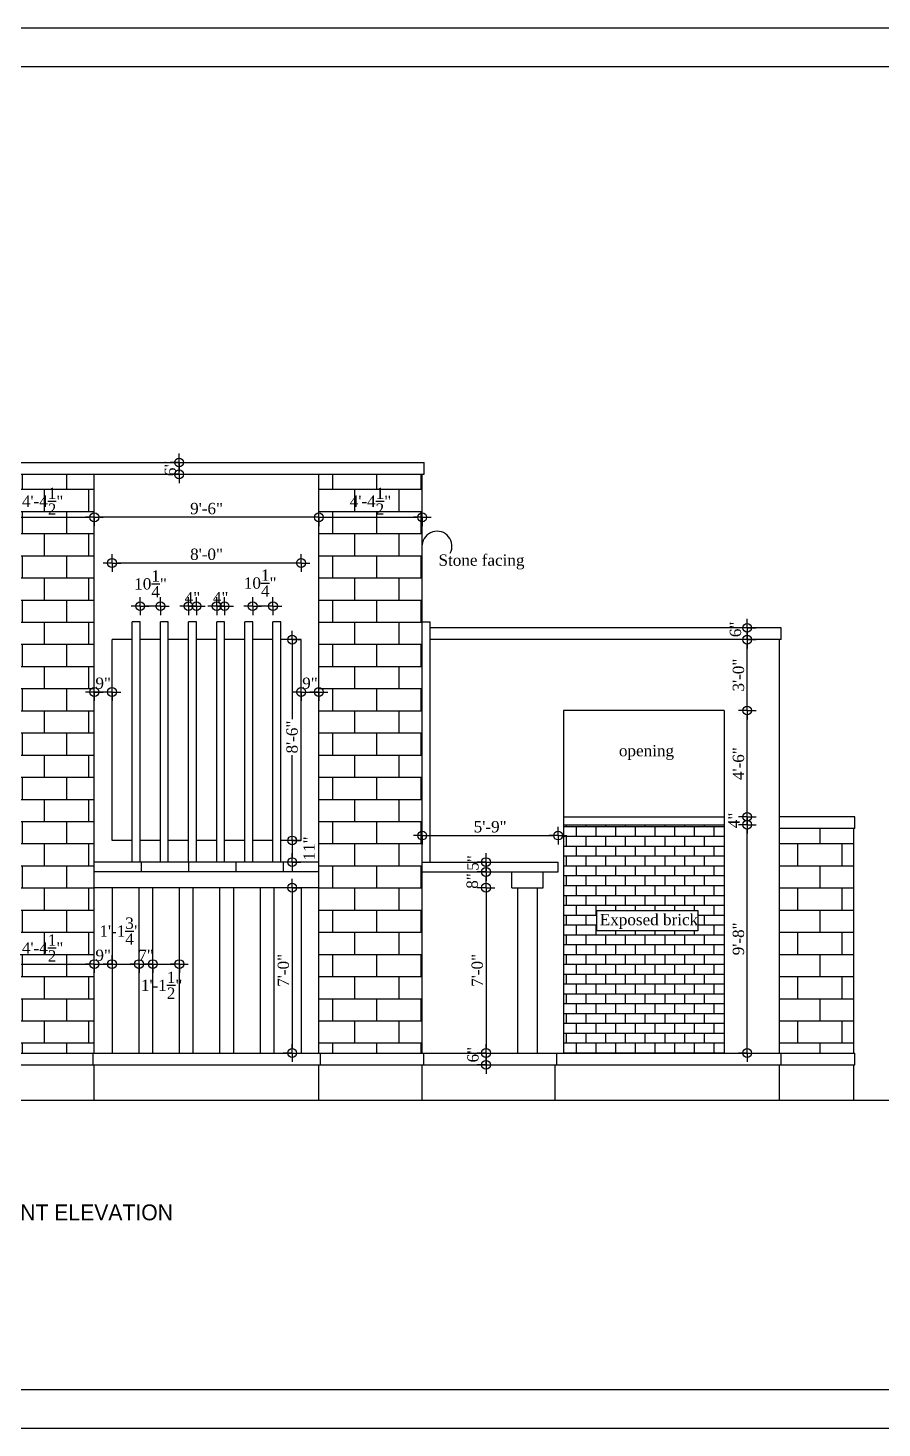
# Model space of a CAD drawing. Extents: x 13301 to 18078, y -1439 to 1911.
# Drawn here: x 13852 to 14285, y 1199 to 1911 of the extents above; entities that cross this region are included whole.
import ezdxf
from ezdxf.enums import TextEntityAlignment as Align

# ---------------------------------------------------------------- set-up
doc = ezdxf.new("R2010")
doc.units = 0
doc.header["$LTSCALE"] = 20
doc.header["$MEASUREMENT"] = 0
doc.header["$PDMODE"] = 34
doc.header["$PDSIZE"] = 5
doc.layers.get('0').update_dxf_attribs({"linetype": 'CONTINUOUS'})
doc.layers.get('Defpoints').update_dxf_attribs({"linetype": 'CONTINUOUS'})
for name, color, linetype in [('border', 230, 'CONTINUOUS'), ('BORTEXT', 2, 'CONTINUOUS'), ('DETTEXT', 7, 'CONTINUOUS'), ('DIMLINE', 254, 'CONTINUOUS'), ('kalkaal', 7, 'CONTINUOUS'), ('Stone', 8, 'CONTINUOUS'), ('TILE', 22, 'CONTINUOUS'), ('wall', 13, 'CONTINUOUS'), ('WOOD', 7, 'CONTINUOUS')]:
    doc.layers.add(name, color=color, linetype=linetype)
doc.layers.add('correct', color=230, linetype='CONTINUOUS', plot=False)
doc.styles.add('style3', font='TIMES.TTF')
doc.styles.add('style4', font='boos1.ttf')
doc.styles.add('style5', font='TIMES.TTF')
doc.dimstyles.new('arch61', dxfattribs={"dimscale": 0, "dimtxt": 5.75, "dimasz": 2.25, "dimexe": 0.18, "dimexo": 0.0625, "dimgap": 1.5, "dimtad": 1, "dimzin": 3, "dimdsep": 46, "dimlunit": 4, "dimtxsty": 'style3', "dimblk": 'BLK', "dimcen": 0, "dimse1": 1, "dimse2": 1, "dimclrd": 256, "dimclrt": 3, "dimazin": 0, "dimtfac": 1, "dimtix": 1, "dimtmove": 2, "dimatfit": 3, "dimldrblk": 'NONE', "dimfxl": 0, "dimtolj": 1, "dimtzin": 0, "dimlwd": -1, "dimarcsym": 0})

# ---------------------------------------------------------------- blocks, each defined once
blk = doc.blocks.new('BLK')
for q in [(-2, 0), (0, 2), (0, -2), (2, 0)]:
    blk.add_line((0, 0), q)
blk.add_circle((0, 0), 1)
blk = doc.blocks.new('*D350')
at = {"layer": 'Defpoints', "color": 0}
for p in [(13917.63, 1689.89), (13928.28, 1689.89), (13917.63, 1683.89)]:
    blk.add_point(p, dxfattribs=at)
at = {"layer": 'DIMLINE'}
for p, q in [((13928.28, 1692.14), (13928.28, 1694.39)), ((13928.28, 1683.89), (13928.28, 1689.89)), ((13928.28, 1681.64), (13928.28, 1679.39))]:
    blk.add_line(p, q, dxfattribs=at)
at = {"layer": 'DIMLINE', "xscale": 2.25, "yscale": 2.25, "zscale": 2.25}
for p, rotation in [((13928.28, 1689.89), 270), ((13928.28, 1683.89), 90)]:
    blk.add_blockref('BLK', p, dxfattribs=dict(at, rotation=rotation))
at = {"layer": 'DIMLINE', "color": 3, "insert": (13923.86, 1686.89), "char_height": 5.75, "attachment_point": 5, "rotation": 90, "style": 'style3'}
blk.add_mtext('\\A1;6"', dxfattribs=at)
blk = doc.blocks.new('_None')
blk = doc.blocks.new('*D351')
at = {"layer": 'Defpoints', "color": 0}
for p in [(13999.23, 1664.87), (14051.73, 1664.87), (14051.73, 1662.03)]:
    blk.add_point(p, dxfattribs=at)
at = {"layer": 'DIMLINE'}
blk.add_line((14001.48, 1662.03), (14049.48, 1662.03), dxfattribs=at)
at = {"layer": 'DIMLINE', "xscale": 2.25, "yscale": 2.25, "zscale": 2.25, "rotation": 180}
blk.add_blockref('BLK', (13999.23, 1662.03), dxfattribs=at)
at = {"layer": 'DIMLINE', "xscale": 2.25, "yscale": 2.25, "zscale": 2.25}
blk.add_blockref('BLK', (14051.73, 1662.03), dxfattribs=at)
at = {"layer": 'DIMLINE', "color": 3, "insert": (14025.48, 1670.22), "char_height": 5.75, "attachment_point": 5, "style": 'style3'}
blk.add_mtext('\\A1;4\'-4{\\H1.000000x;\\S1/2;}"', dxfattribs=at)
blk = doc.blocks.new('*D352')
at = {"layer": 'Defpoints', "color": 0}
for p in [(13885.23, 1674.82), (13999.23, 1674.82), (13885.23, 1662.03)]:
    blk.add_point(p, dxfattribs=at)
at = {"layer": 'DIMLINE'}
blk.add_line((13996.98, 1662.03), (13887.48, 1662.03), dxfattribs=at)
at = {"layer": 'DIMLINE', "xscale": 2.25, "yscale": 2.25, "zscale": 2.25, "rotation": 180}
blk.add_blockref('BLK', (13885.23, 1662.03), dxfattribs=at)
at = {"layer": 'DIMLINE', "xscale": 2.25, "yscale": 2.25, "zscale": 2.25}
blk.add_blockref('BLK', (13999.23, 1662.03), dxfattribs=at)
at = {"layer": 'DIMLINE', "color": 3, "insert": (13942.23, 1666.46), "char_height": 5.75, "attachment_point": 5, "style": 'style3'}
blk.add_mtext('\\A1;9\'-6"', dxfattribs=at)
blk = doc.blocks.new('*D353')
at = {"layer": 'Defpoints', "color": 0}
for p in [(13832.73, 1673.38), (13885.23, 1673.38), (13885.23, 1662.03)]:
    blk.add_point(p, dxfattribs=at)
at = {"layer": 'DIMLINE'}
blk.add_line((13834.98, 1662.03), (13882.98, 1662.03), dxfattribs=at)
at = {"layer": 'DIMLINE', "xscale": 2.25, "yscale": 2.25, "zscale": 2.25, "rotation": 180}
blk.add_blockref('BLK', (13832.73, 1662.03), dxfattribs=at)
at = {"layer": 'DIMLINE', "xscale": 2.25, "yscale": 2.25, "zscale": 2.25}
blk.add_blockref('BLK', (13885.23, 1662.03), dxfattribs=at)
at = {"layer": 'DIMLINE', "color": 3, "insert": (13858.98, 1670.22), "char_height": 5.75, "attachment_point": 5, "style": 'style3'}
blk.add_mtext('\\A1;4\'-4{\\H1.000000x;\\S1/2;}"', dxfattribs=at)
blk = doc.blocks.new('*D354')
at = {"layer": 'Defpoints', "color": 0}
for p in [(13894.23, 1638.81), (13894.23, 1599.89), (13990.23, 1599.89)]:
    blk.add_point(p, dxfattribs=at)
at = {"layer": 'DIMLINE'}
blk.add_line((13987.98, 1638.81), (13896.48, 1638.81), dxfattribs=at)
at = {"layer": 'DIMLINE', "xscale": 2.25, "yscale": 2.25, "zscale": 2.25, "rotation": 180}
blk.add_blockref('BLK', (13894.23, 1638.81), dxfattribs=at)
at = {"layer": 'DIMLINE', "xscale": 2.25, "yscale": 2.25, "zscale": 2.25}
blk.add_blockref('BLK', (13990.23, 1638.81), dxfattribs=at)
at = {"layer": 'DIMLINE', "color": 3, "insert": (13942.23, 1643.23), "char_height": 5.75, "attachment_point": 5, "style": 'style3'}
blk.add_mtext('\\A1;8\'-0"', dxfattribs=at)
blk = doc.blocks.new('*D355')
at = {"layer": 'Defpoints', "color": 0}
for p in [(13965.66, 1616.89), (13965.66, 1599.89), (13975.94, 1599.89)]:
    blk.add_point(p, dxfattribs=at)
at = {"layer": 'DIMLINE'}
blk.add_line((13973.69, 1616.89), (13967.91, 1616.89), dxfattribs=at)
at = {"layer": 'DIMLINE', "xscale": 2.25, "yscale": 2.25, "zscale": 2.25, "rotation": 180}
blk.add_blockref('BLK', (13965.66, 1616.89), dxfattribs=at)
at = {"layer": 'DIMLINE', "xscale": 2.25, "yscale": 2.25, "zscale": 2.25}
blk.add_blockref('BLK', (13975.94, 1616.89), dxfattribs=at)
at = {"layer": 'DIMLINE', "color": 3, "insert": (13969.46, 1628.65), "char_height": 5.75, "attachment_point": 5, "style": 'style3'}
blk.add_mtext('\\A1;10{\\H1.000000x;\\S1/4;}"', dxfattribs=at)
blk = doc.blocks.new('*D356')
at = {"layer": 'Defpoints', "color": 0}
for p in [(13947.37, 1616.89), (13947.37, 1608.89), (13951.37, 1608.89)]:
    blk.add_point(p, dxfattribs=at)
at = {"layer": 'DIMLINE'}
for p, q in [((13945.12, 1616.89), (13942.87, 1616.89)), ((13951.37, 1616.89), (13947.37, 1616.89)), ((13953.62, 1616.89), (13955.87, 1616.89))]:
    blk.add_line(p, q, dxfattribs=at)
at = {"layer": 'DIMLINE', "xscale": 2.25, "yscale": 2.25, "zscale": 2.25}
blk.add_blockref('BLK', (13947.37, 1616.89), dxfattribs=at)
at = {"layer": 'DIMLINE', "xscale": 2.25, "yscale": 2.25, "zscale": 2.25, "rotation": 180}
blk.add_blockref('BLK', (13951.37, 1616.89), dxfattribs=at)
at = {"layer": 'DIMLINE', "color": 3, "insert": (13949.37, 1621.27), "char_height": 5.75, "attachment_point": 5, "style": 'style3'}
blk.add_mtext('\\A1;4"', dxfattribs=at)
blk = doc.blocks.new('*D357')
at = {"layer": 'Defpoints', "color": 0}
for p in [(13937.08, 1616.89), (13933.08, 1608.89), (13937.08, 1608.89)]:
    blk.add_point(p, dxfattribs=at)
at = {"layer": 'DIMLINE'}
for p, q in [((13930.83, 1616.89), (13928.58, 1616.89)), ((13933.08, 1616.89), (13937.08, 1616.89)), ((13939.33, 1616.89), (13941.58, 1616.89))]:
    blk.add_line(p, q, dxfattribs=at)
at = {"layer": 'DIMLINE', "xscale": 2.25, "yscale": 2.25, "zscale": 2.25}
blk.add_blockref('BLK', (13933.08, 1616.89), dxfattribs=at)
at = {"layer": 'DIMLINE', "xscale": 2.25, "yscale": 2.25, "zscale": 2.25, "rotation": 180}
blk.add_blockref('BLK', (13937.08, 1616.89), dxfattribs=at)
at = {"layer": 'DIMLINE', "color": 3, "insert": (13935.08, 1621.27), "char_height": 5.75, "attachment_point": 5, "style": 'style3'}
blk.add_mtext('\\A1;4"', dxfattribs=at)
blk = doc.blocks.new('*D358')
at = {"layer": 'Defpoints', "color": 0}
for p in [(13908.51, 1616.89), (13908.51, 1599.89), (13918.8, 1599.89)]:
    blk.add_point(p, dxfattribs=at)
at = {"layer": 'DIMLINE'}
blk.add_line((13916.55, 1616.89), (13910.76, 1616.89), dxfattribs=at)
at = {"layer": 'DIMLINE', "xscale": 2.25, "yscale": 2.25, "zscale": 2.25, "rotation": 180}
blk.add_blockref('BLK', (13908.51, 1616.89), dxfattribs=at)
at = {"layer": 'DIMLINE', "xscale": 2.25, "yscale": 2.25, "zscale": 2.25}
blk.add_blockref('BLK', (13918.8, 1616.89), dxfattribs=at)
at = {"layer": 'DIMLINE', "color": 3, "insert": (13913.79, 1628.24), "char_height": 5.75, "attachment_point": 5, "style": 'style3'}
blk.add_mtext('\\A1;10{\\H1.000000x;\\S1/4;}"', dxfattribs=at)
blk = doc.blocks.new('*D359')
at = {"layer": 'Defpoints', "color": 0}
for p in [(13990.23, 1575.11), (13999.23, 1575.11), (13999.23, 1573.27)]:
    blk.add_point(p, dxfattribs=at)
at = {"layer": 'DIMLINE'}
for p, q in [((13987.98, 1573.27), (13985.73, 1573.27)), ((13990.23, 1573.27), (13999.23, 1573.27)), ((14001.48, 1573.27), (14003.73, 1573.27))]:
    blk.add_line(p, q, dxfattribs=at)
at = {"layer": 'DIMLINE', "xscale": 2.25, "yscale": 2.25, "zscale": 2.25}
blk.add_blockref('BLK', (13990.23, 1573.27), dxfattribs=at)
at = {"layer": 'DIMLINE', "xscale": 2.25, "yscale": 2.25, "zscale": 2.25, "rotation": 180}
blk.add_blockref('BLK', (13999.23, 1573.27), dxfattribs=at)
at = {"layer": 'DIMLINE', "color": 3, "insert": (13994.73, 1577.71), "char_height": 5.75, "attachment_point": 5, "style": 'style3'}
blk.add_mtext('\\A1;9"', dxfattribs=at)
blk = doc.blocks.new('*D360')
at = {"layer": 'Defpoints', "color": 0}
for p in [(13885.23, 1581.7), (13894.23, 1581.7), (13885.23, 1573.27)]:
    blk.add_point(p, dxfattribs=at)
at = {"layer": 'DIMLINE'}
for p, q in [((13882.98, 1573.27), (13880.73, 1573.27)), ((13894.23, 1573.27), (13885.23, 1573.27)), ((13896.48, 1573.27), (13898.73, 1573.27))]:
    blk.add_line(p, q, dxfattribs=at)
at = {"layer": 'DIMLINE', "xscale": 2.25, "yscale": 2.25, "zscale": 2.25}
blk.add_blockref('BLK', (13885.23, 1573.27), dxfattribs=at)
at = {"layer": 'DIMLINE', "xscale": 2.25, "yscale": 2.25, "zscale": 2.25, "rotation": 180}
blk.add_blockref('BLK', (13894.23, 1573.27), dxfattribs=at)
at = {"layer": 'DIMLINE', "color": 3, "insert": (13889.73, 1577.71), "char_height": 5.75, "attachment_point": 5, "style": 'style3'}
blk.add_mtext('\\A1;9"', dxfattribs=at)
blk = doc.blocks.new('*D361')
at = {"layer": 'Defpoints', "color": 0}
for p in [(13985.68, 1599.89), (13990.23, 1599.89), (13990.23, 1497.89)]:
    blk.add_point(p, dxfattribs=at)
at = {"layer": 'DIMLINE'}
for p, q in [((13985.68, 1597.64), (13985.68, 1559.53)), ((13985.68, 1500.14), (13985.68, 1541.29))]:
    blk.add_line(p, q, dxfattribs=at)
at = {"layer": 'DIMLINE', "xscale": 2.25, "yscale": 2.25, "zscale": 2.25}
for p, rotation in [((13985.68, 1599.89), 90), ((13985.68, 1497.89), 270)]:
    blk.add_blockref('BLK', p, dxfattribs=dict(at, rotation=rotation))
at = {"layer": 'DIMLINE', "color": 3, "insert": (13985.68, 1550.41), "char_height": 5.75, "attachment_point": 5, "rotation": 90, "style": 'style3'}
blk.add_mtext('\\A1;8\'-6"', dxfattribs=at)
blk = doc.blocks.new('*D362')
at = {"layer": 'Defpoints', "color": 0}
for p in [(13990.23, 1497.89), (13985.68, 1486.89), (13990.23, 1486.89)]:
    blk.add_point(p, dxfattribs=at)
at = {"layer": 'DIMLINE'}
blk.add_line((13985.68, 1495.64), (13985.68, 1489.14), dxfattribs=at)
at = {"layer": 'DIMLINE', "xscale": 2.25, "yscale": 2.25, "zscale": 2.25}
for p, rotation in [((13985.68, 1497.89), 90), ((13985.68, 1486.89), 270)]:
    blk.add_blockref('BLK', p, dxfattribs=dict(at, rotation=rotation))
at = {"layer": 'DIMLINE', "color": 3, "insert": (13994.31, 1493.81), "char_height": 5.75, "attachment_point": 5, "rotation": 90, "style": 'style3'}
blk.add_mtext('\\A1;11"', dxfattribs=at)
blk = doc.blocks.new('*D363')
at = {"layer": 'Defpoints', "color": 0}
for p in [(13976.63, 1473.89), (13976.63, 1389.89), (13985.68, 1389.89)]:
    blk.add_point(p, dxfattribs=at)
at = {"layer": 'DIMLINE'}
blk.add_line((13985.68, 1471.64), (13985.68, 1392.14), dxfattribs=at)
at = {"layer": 'DIMLINE', "xscale": 2.25, "yscale": 2.25, "zscale": 2.25}
for p, rotation in [((13985.68, 1473.89), 90), ((13985.68, 1389.89), 270)]:
    blk.add_blockref('BLK', p, dxfattribs=dict(at, rotation=rotation))
at = {"layer": 'DIMLINE', "color": 3, "insert": (13981.25, 1431.89), "char_height": 5.75, "attachment_point": 5, "rotation": 90, "style": 'style3'}
blk.add_mtext('\\A1;7\'-0"', dxfattribs=at)
blk = doc.blocks.new('*D364')
at = {"layer": 'Defpoints', "color": 0}
for p in [(14120.73, 1500.38), (14051.73, 1486.89), (14120.73, 1486.89)]:
    blk.add_point(p, dxfattribs=at)
at = {"layer": 'DIMLINE'}
blk.add_line((14053.98, 1500.38), (14118.48, 1500.38), dxfattribs=at)
at = {"layer": 'DIMLINE', "xscale": 2.25, "yscale": 2.25, "zscale": 2.25, "rotation": 180}
blk.add_blockref('BLK', (14051.73, 1500.38), dxfattribs=at)
at = {"layer": 'DIMLINE', "xscale": 2.25, "yscale": 2.25, "zscale": 2.25}
blk.add_blockref('BLK', (14120.73, 1500.38), dxfattribs=at)
at = {"layer": 'DIMLINE', "color": 3, "insert": (14086.23, 1504.81), "char_height": 5.75, "attachment_point": 5, "style": 'style3'}
blk.add_mtext('\\A1;5\'-9"', dxfattribs=at)
blk = doc.blocks.new('*D365')
at = {"layer": 'Defpoints', "color": 0}
for p in [(14097.23, 1473.89), (14084.13, 1389.89), (14097.23, 1389.89)]:
    blk.add_point(p, dxfattribs=at)
at = {"layer": 'DIMLINE'}
blk.add_line((14084.13, 1471.64), (14084.13, 1392.14), dxfattribs=at)
at = {"layer": 'DIMLINE', "xscale": 2.25, "yscale": 2.25, "zscale": 2.25}
for p, rotation in [((14084.13, 1473.89), 90), ((14084.13, 1389.89), 270)]:
    blk.add_blockref('BLK', p, dxfattribs=dict(at, rotation=rotation))
at = {"layer": 'DIMLINE', "color": 3, "insert": (14079.7, 1431.89), "char_height": 5.75, "attachment_point": 5, "rotation": 90, "style": 'style3'}
blk.add_mtext('\\A1;7\'-0"', dxfattribs=at)
blk = doc.blocks.new('*D366')
at = {"layer": 'Defpoints', "color": 0}
for p in [(14084.13, 1481.89), (14097.23, 1481.89), (14097.23, 1473.89)]:
    blk.add_point(p, dxfattribs=at)
at = {"layer": 'DIMLINE'}
blk.add_line((14084.13, 1476.14), (14084.13, 1479.64), dxfattribs=at)
at = {"layer": 'DIMLINE', "xscale": 2.25, "yscale": 2.25, "zscale": 2.25}
for p, rotation in [((14084.13, 1481.89), 90), ((14084.13, 1473.89), 270)]:
    blk.add_blockref('BLK', p, dxfattribs=dict(at, rotation=rotation))
at = {"layer": 'DIMLINE', "color": 3, "insert": (14077.14, 1477.27), "char_height": 5.75, "attachment_point": 5, "rotation": 90, "style": 'style3'}
blk.add_mtext('\\A1;8"', dxfattribs=at)
blk = doc.blocks.new('*D367')
at = {"layer": 'Defpoints', "color": 0}
for p in [(14084.13, 1486.89), (14093.64, 1486.89), (14093.64, 1481.89)]:
    blk.add_point(p, dxfattribs=at)
at = {"layer": 'DIMLINE'}
for p, q in [((14084.13, 1489.14), (14084.13, 1491.39)), ((14084.13, 1481.89), (14084.13, 1486.89)), ((14084.13, 1479.64), (14084.13, 1477.39))]:
    blk.add_line(p, q, dxfattribs=at)
at = {"layer": 'DIMLINE', "xscale": 2.25, "yscale": 2.25, "zscale": 2.25}
for p, rotation in [((14084.13, 1486.89), 270), ((14084.13, 1481.89), 90)]:
    blk.add_blockref('BLK', p, dxfattribs=dict(at, rotation=rotation))
at = {"layer": 'DIMLINE', "color": 3, "insert": (14077.48, 1486.45), "char_height": 5.75, "attachment_point": 5, "rotation": 90, "style": 'style3'}
blk.add_mtext('\\A1;5"', dxfattribs=at)
blk = doc.blocks.new('*D368')
at = {"layer": 'Defpoints', "color": 0}
for p in [(14102.7, 1389.89), (14084.13, 1383.89), (14102.7, 1383.89)]:
    blk.add_point(p, dxfattribs=at)
at = {"layer": 'DIMLINE'}
for p, q in [((14084.13, 1392.14), (14084.13, 1394.39)), ((14084.13, 1389.89), (14084.13, 1383.89)), ((14084.13, 1381.64), (14084.13, 1379.39))]:
    blk.add_line(p, q, dxfattribs=at)
at = {"layer": 'DIMLINE', "xscale": 2.25, "yscale": 2.25, "zscale": 2.25}
for p, rotation in [((14084.13, 1389.89), 270), ((14084.13, 1383.89), 90)]:
    blk.add_blockref('BLK', p, dxfattribs=dict(at, rotation=rotation))
at = {"layer": 'DIMLINE', "color": 3, "insert": (14077.52, 1389.07), "char_height": 5.75, "attachment_point": 5, "rotation": 90, "style": 'style3'}
blk.add_mtext('\\A1;6"', dxfattribs=at)
blk = doc.blocks.new('*D369')
at = {"layer": 'Defpoints', "color": 0}
for p in [(14204.98, 1505.89), (14216.74, 1505.89), (14204.98, 1389.89)]:
    blk.add_point(p, dxfattribs=at)
at = {"layer": 'DIMLINE'}
blk.add_line((14216.74, 1392.14), (14216.74, 1503.64), dxfattribs=at)
at = {"layer": 'DIMLINE', "xscale": 2.25, "yscale": 2.25, "zscale": 2.25}
for p, rotation in [((14216.74, 1505.89), 90), ((14216.74, 1389.89), 270)]:
    blk.add_blockref('BLK', p, dxfattribs=dict(at, rotation=rotation))
at = {"layer": 'DIMLINE', "color": 3, "insert": (14212.31, 1447.89), "char_height": 5.75, "attachment_point": 5, "rotation": 90, "style": 'style3'}
blk.add_mtext('\\A1;9\'-8"', dxfattribs=at)
blk = doc.blocks.new('*D370')
at = {"layer": 'Defpoints', "color": 0}
for p in [(14204.43, 1509.89), (14216.74, 1509.89), (14204.43, 1505.89)]:
    blk.add_point(p, dxfattribs=at)
at = {"layer": 'DIMLINE'}
for p, q in [((14216.74, 1512.14), (14216.74, 1514.39)), ((14216.74, 1505.89), (14216.74, 1509.89)), ((14216.74, 1503.64), (14216.74, 1501.39))]:
    blk.add_line(p, q, dxfattribs=at)
at = {"layer": 'DIMLINE', "xscale": 2.25, "yscale": 2.25, "zscale": 2.25}
for p, rotation in [((14216.74, 1509.89), 270), ((14216.74, 1505.89), 90)]:
    blk.add_blockref('BLK', p, dxfattribs=dict(at, rotation=rotation))
at = {"layer": 'DIMLINE', "color": 3, "insert": (14209.96, 1508.05), "char_height": 5.75, "attachment_point": 5, "rotation": 90, "style": 'style3'}
blk.add_mtext('\\A1;4"', dxfattribs=at)
blk = doc.blocks.new('*D371')
at = {"layer": 'Defpoints', "color": 0}
for p in [(14202.17, 1563.89), (14216.74, 1563.89), (14204.43, 1509.89)]:
    blk.add_point(p, dxfattribs=at)
at = {"layer": 'DIMLINE'}
blk.add_line((14216.74, 1512.14), (14216.74, 1561.64), dxfattribs=at)
at = {"layer": 'DIMLINE', "xscale": 2.25, "yscale": 2.25, "zscale": 2.25}
for p, rotation in [((14216.74, 1563.89), 90), ((14216.74, 1509.89), 270)]:
    blk.add_blockref('BLK', p, dxfattribs=dict(at, rotation=rotation))
at = {"layer": 'DIMLINE', "color": 3, "insert": (14212.32, 1536.89), "char_height": 5.75, "attachment_point": 5, "rotation": 90, "style": 'style3'}
blk.add_mtext('\\A1;4\'-6"', dxfattribs=at)
blk = doc.blocks.new('*D372')
at = {"layer": 'Defpoints', "color": 0}
for p in [(14201.32, 1599.89), (14216.74, 1599.89), (14201.32, 1563.89)]:
    blk.add_point(p, dxfattribs=at)
at = {"layer": 'DIMLINE'}
blk.add_line((14216.74, 1566.14), (14216.74, 1597.64), dxfattribs=at)
at = {"layer": 'DIMLINE', "xscale": 2.25, "yscale": 2.25, "zscale": 2.25}
for p, rotation in [((14216.74, 1599.89), 90), ((14216.74, 1563.89), 270)]:
    blk.add_blockref('BLK', p, dxfattribs=dict(at, rotation=rotation))
at = {"layer": 'DIMLINE', "color": 3, "insert": (14212.32, 1581.89), "char_height": 5.75, "attachment_point": 5, "rotation": 90, "style": 'style3'}
blk.add_mtext('\\A1;3\'-0"', dxfattribs=at)
blk = doc.blocks.new('*D373')
at = {"layer": 'Defpoints', "color": 0}
for p in [(14233.98, 1605.89), (14216.74, 1599.89), (14233.98, 1599.89)]:
    blk.add_point(p, dxfattribs=at)
at = {"layer": 'DIMLINE'}
for p, q in [((14216.74, 1608.14), (14216.74, 1610.39)), ((14216.74, 1605.89), (14216.74, 1599.89)), ((14216.74, 1597.64), (14216.74, 1595.39))]:
    blk.add_line(p, q, dxfattribs=at)
at = {"layer": 'DIMLINE', "xscale": 2.25, "yscale": 2.25, "zscale": 2.25}
for p, rotation in [((14216.74, 1605.89), 270), ((14216.74, 1599.89), 90)]:
    blk.add_blockref('BLK', p, dxfattribs=dict(at, rotation=rotation))
at = {"layer": 'DIMLINE', "color": 3, "insert": (14210.79, 1605.11), "char_height": 5.75, "attachment_point": 5, "rotation": 90, "style": 'style3'}
blk.add_mtext('\\A1;6"', dxfattribs=at)
blk = doc.blocks.new('*D381')
at = {"layer": 'Defpoints', "color": 0}
for p in [(13832.73, 1432.82), (13885.23, 1435.07), (13885.23, 1432.82)]:
    blk.add_point(p, dxfattribs=at)
at = {"layer": 'DIMLINE'}
blk.add_line((13834.98, 1435.07), (13882.98, 1435.07), dxfattribs=at)
at = {"layer": 'DIMLINE', "xscale": 2.25, "yscale": 2.25, "zscale": 2.25, "rotation": 180}
blk.add_blockref('BLK', (13832.73, 1435.07), dxfattribs=at)
at = {"layer": 'DIMLINE', "xscale": 2.25, "yscale": 2.25, "zscale": 2.25}
blk.add_blockref('BLK', (13885.23, 1435.07), dxfattribs=at)
at = {"layer": 'DIMLINE', "color": 3, "insert": (13858.98, 1443.27), "char_height": 5.75, "attachment_point": 5, "style": 'style3'}
blk.add_mtext('\\A1;4\'-4{\\H1.000000x;\\S1/2;}"', dxfattribs=at)
blk = doc.blocks.new('*D382')
at = {"layer": 'Defpoints', "color": 0}
for p in [(13885.23, 1447.58), (13894.23, 1447.58), (13894.23, 1435.07)]:
    blk.add_point(p, dxfattribs=at)
at = {"layer": 'DIMLINE'}
for p, q in [((13882.98, 1435.07), (13880.73, 1435.07)), ((13885.23, 1435.07), (13894.23, 1435.07)), ((13896.48, 1435.07), (13898.73, 1435.07))]:
    blk.add_line(p, q, dxfattribs=at)
at = {"layer": 'DIMLINE', "xscale": 2.25, "yscale": 2.25, "zscale": 2.25}
blk.add_blockref('BLK', (13885.23, 1435.07), dxfattribs=at)
at = {"layer": 'DIMLINE', "xscale": 2.25, "yscale": 2.25, "zscale": 2.25, "rotation": 180}
blk.add_blockref('BLK', (13894.23, 1435.07), dxfattribs=at)
at = {"layer": 'DIMLINE', "color": 3, "insert": (13889.73, 1439.51), "char_height": 5.75, "attachment_point": 5, "style": 'style3'}
blk.add_mtext('\\A1;9"', dxfattribs=at)
blk = doc.blocks.new('*D383')
at = {"layer": 'Defpoints', "color": 0}
for p in [(13894.23, 1449.34), (13907.96, 1450.7), (13907.96, 1435.07)]:
    blk.add_point(p, dxfattribs=at)
at = {"layer": 'DIMLINE'}
blk.add_line((13896.48, 1435.07), (13905.71, 1435.07), dxfattribs=at)
at = {"layer": 'DIMLINE', "xscale": 2.25, "yscale": 2.25, "zscale": 2.25, "rotation": 180}
blk.add_blockref('BLK', (13894.23, 1435.07), dxfattribs=at)
at = {"layer": 'DIMLINE', "xscale": 2.25, "yscale": 2.25, "zscale": 2.25}
blk.add_blockref('BLK', (13907.96, 1435.07), dxfattribs=at)
at = {"layer": 'DIMLINE', "color": 3, "insert": (13898.34, 1451.86), "char_height": 5.75, "attachment_point": 5, "style": 'style3'}
blk.add_mtext('\\A1;1\'-1{\\H1.000000x;\\S3/4;}"', dxfattribs=at)
blk = doc.blocks.new('*D384')
at = {"layer": 'Defpoints', "color": 0}
for p in [(13914.96, 1435.07), (13907.96, 1426.73), (13914.96, 1426.73)]:
    blk.add_point(p, dxfattribs=at)
at = {"layer": 'DIMLINE'}
for p, q in [((13905.71, 1435.07), (13903.46, 1435.07)), ((13907.96, 1435.07), (13914.96, 1435.07)), ((13917.21, 1435.07), (13919.46, 1435.07))]:
    blk.add_line(p, q, dxfattribs=at)
at = {"layer": 'DIMLINE', "xscale": 2.25, "yscale": 2.25, "zscale": 2.25}
blk.add_blockref('BLK', (13907.96, 1435.07), dxfattribs=at)
at = {"layer": 'DIMLINE', "xscale": 2.25, "yscale": 2.25, "zscale": 2.25, "rotation": 180}
blk.add_blockref('BLK', (13914.96, 1435.07), dxfattribs=at)
at = {"layer": 'DIMLINE', "color": 3, "insert": (13911.46, 1439.51), "char_height": 5.75, "attachment_point": 5, "style": 'style3'}
blk.add_mtext('\\A1;7"', dxfattribs=at)
blk = doc.blocks.new('*D385')
at = {"layer": 'Defpoints', "color": 0}
for p in [(13914.96, 1445.04), (13928.43, 1446.04), (13928.43, 1435.07)]:
    blk.add_point(p, dxfattribs=at)
at = {"layer": 'DIMLINE'}
blk.add_line((13917.21, 1435.07), (13926.18, 1435.07), dxfattribs=at)
at = {"layer": 'DIMLINE', "xscale": 2.25, "yscale": 2.25, "zscale": 2.25, "rotation": 180}
blk.add_blockref('BLK', (13914.96, 1435.07), dxfattribs=at)
at = {"layer": 'DIMLINE', "xscale": 2.25, "yscale": 2.25, "zscale": 2.25}
blk.add_blockref('BLK', (13928.43, 1435.07), dxfattribs=at)
at = {"layer": 'DIMLINE', "color": 3, "insert": (13919.42, 1424.32), "char_height": 5.75, "attachment_point": 5, "style": 'style3'}
blk.add_mtext('\\A1;1\'-1{\\H1.000000x;\\S1/2;}"', dxfattribs=at)

msp = doc.modelspace()

# ---------------------------------------------------------------- hatches: boundary and pattern name
at = {"layer": 'Stone', "lineweight": -2}
h = msp.add_hatch(dxfattribs=at)
h.set_pattern_fill('BRICK', color=8, scale=45, style=0)
h.paths.add_polyline_path([(13885.226, 1683.891), (13832.726, 1683.891), (13832.726, 1629.457), (13841.726, 1629.457), (13841.726, 1599.891), (13832.726, 1599.891), (13832.726, 1389.891), (13885.226, 1389.891)])
h = msp.add_hatch(dxfattribs=at)
h.set_pattern_fill('BRICK', color=8, scale=45, style=0)
h.paths.add_polyline_path([(13999.226, 1389.891), (14051.726, 1389.891), (14051.726, 1683.891), (13999.226, 1683.891)])
h = msp.add_hatch(dxfattribs=at)
h.set_pattern_fill('BRICK', color=8, scale=45, style=0)
h.paths.add_polyline_path([(14233.226, 1389.891), (14270.726, 1389.891), (14270.726, 1503.891), (14233.226, 1503.891)])
at = {"layer": 'TILE'}
h = msp.add_hatch(dxfattribs=at)
h.set_pattern_fill('BRICK', color=256, scale=20, style=0)
h.paths.add_polyline_path([(14204.976, 1505.891), (14123.476, 1505.891), (14123.476, 1389.891), (14204.976, 1389.891)])
h.paths.add_polyline_path([(14191.634, 1462.315), (14191.634, 1452.037), (14140.374, 1452.037), (14140.374, 1462.315)])

# ---------------------------------------------------------------- linework, layer by layer
at = {"layer": 'border'}
for p, q in [((13300.762, 1891.002), (14381.165, 1891.002)), ((13300.762, 1219.018), (14381.165, 1219.018))]:
    msp.add_line(p, q, dxfattribs=at)
at = {"layer": 'correct', "color": 3}
msp.add_lwpolyline([(14381.165, 1199.415), (14381.165, 1910.605), (13300.762, 1910.605), (13300.762, 1199.415)], close=True, dxfattribs=at)
at = {"layer": 'DIMLINE'}
msp.add_lwpolyline([(14140.374, 1462.315), (14191.634, 1462.315), (14191.634, 1452.037), (14140.374, 1452.037)], close=True, dxfattribs=at)
msp.add_arc((14059.272, 1647.403), 7.575, 331.247285, 174.931372, dxfattribs=at)
at = {"layer": 'kalkaal'}
for p, q in [((14097.226, 1473.891), (14097.226, 1481.891)), ((14113.226, 1473.891), (14113.226, 1481.891)), ((13999.226, 1473.891), (13885.226, 1473.891)), ((13907.96, 1389.891), (13907.96, 1473.891)), ((13914.96, 1389.891), (13914.96, 1473.891)), ((13928.426, 1389.891), (13928.426, 1473.891)), ((13935.426, 1389.891), (13935.426, 1473.891)), ((13949.026, 1389.891), (13949.026, 1473.891)), ((13956.026, 1389.891), (13956.026, 1473.891)), ((13969.626, 1389.891), (13969.626, 1473.891)), ((13976.626, 1389.891), (13976.626, 1473.891)), ((14097.226, 1473.891), (14113.226, 1473.891)), ((14100.226, 1389.891), (14100.226, 1473.891)), ((14110.226, 1389.891), (14110.226, 1473.891))]:
    msp.add_line(p, q, dxfattribs=at)
at = {"layer": 'wall'}
for p, q in [((13831.726, 1689.891), (14052.726, 1689.891)), ((14052.726, 1683.891), (14052.726, 1689.891)), ((13831.726, 1683.891), (14052.726, 1683.891)), ((13885.226, 1389.891), (13885.226, 1683.891)), ((13999.226, 1389.891), (13999.226, 1683.891)), ((14051.726, 1389.891), (14051.726, 1683.891)), ((14233.976, 1605.891), (14055.726, 1605.891)), ((14233.976, 1599.891), (14233.976, 1605.891)), ((13894.226, 1497.891), (13894.226, 1599.891)), ((13904.512, 1599.891), (13894.226, 1599.891)), ((13918.798, 1599.891), (13908.512, 1599.891)), ((13933.084, 1599.891), (13922.798, 1599.891)), ((13947.369, 1599.891), (13937.084, 1599.891)), ((13961.655, 1599.891), (13951.369, 1599.891)), ((13975.941, 1599.891), (13965.655, 1599.891)), ((13990.226, 1599.891), (13979.941, 1599.891)), ((13990.226, 1497.891), (13990.226, 1599.891)), ((14233.976, 1599.891), (14055.726, 1599.891)), ((14233.226, 1389.891), (14233.226, 1599.891)), ((14204.976, 1563.891), (14123.476, 1563.891)), ((14123.476, 1563.891), (14123.476, 1389.891)), ((14204.976, 1563.891), (14204.976, 1389.891)), ((14123.476, 1509.891), (14204.976, 1509.891)), ((14271.476, 1509.891), (14233.226, 1509.891)), ((14271.476, 1503.891), (14271.476, 1509.891)), ((14123.476, 1505.891), (14204.976, 1505.891)), ((14271.476, 1503.891), (14233.226, 1503.891)), ((14270.726, 1503.891), (14270.726, 1389.891)), ((13904.512, 1497.891), (13894.226, 1497.891)), ((13918.798, 1497.891), (13908.512, 1497.891)), ((13933.084, 1497.891), (13922.798, 1497.891)), ((13947.369, 1497.891), (13937.084, 1497.891)), ((13961.655, 1497.891), (13951.369, 1497.891)), ((13975.941, 1497.891), (13965.655, 1497.891)), ((13990.226, 1497.891), (13979.941, 1497.891)), ((13999.226, 1486.891), (13885.226, 1486.891)), ((13909.226, 1481.891), (13909.226, 1486.891)), ((13933.226, 1481.891), (13933.226, 1486.891)), ((13957.226, 1481.891), (13957.226, 1486.891)), ((13981.226, 1481.891), (13981.226, 1486.891)), ((14051.726, 1486.891), (14120.726, 1486.891)), ((14120.726, 1481.891), (14120.726, 1486.891)), ((13999.226, 1481.891), (13885.226, 1481.891)), ((14051.726, 1481.891), (14120.726, 1481.891)), ((14097.226, 1481.891), (14113.226, 1481.891)), ((13894.226, 1473.891), (13894.226, 1389.891)), ((13990.226, 1473.891), (13990.226, 1389.891)), ((13442.726, 1389.891), (14271.476, 1389.891)), ((13884.526, 1389.891), (13884.526, 1383.891)), ((13884.526, 1389.891), (13884.526, 1383.891)), ((13999.926, 1389.891), (13999.926, 1383.891)), ((13999.926, 1389.891), (13999.926, 1383.891)), ((14052.426, 1389.891), (14052.426, 1383.891)), ((14052.426, 1389.891), (14052.426, 1383.891)), ((14119.976, 1389.891), (14119.976, 1383.891)), ((14233.976, 1383.891), (14233.976, 1389.891)), ((14271.476, 1383.891), (14271.476, 1389.891)), ((13442.726, 1383.891), (14271.476, 1383.891)), ((13885.226, 1365.891), (13885.226, 1383.891)), ((13999.226, 1365.891), (13999.226, 1383.891)), ((14051.726, 1365.891), (14051.726, 1383.891)), ((14119.226, 1365.891), (14119.226, 1383.891)), ((14233.226, 1365.891), (14233.226, 1383.891)), ((14270.726, 1383.891), (14270.726, 1365.891)), ((13300.762, 1365.891), (14381.165, 1365.891))]:
    msp.add_line(p, q, dxfattribs=at)
at = {"layer": 'WOOD'}
for p, q in [((13904.512, 1486.891), (13904.512, 1608.891)), ((13908.512, 1608.891), (13904.512, 1608.891)), ((13908.512, 1486.891), (13908.512, 1608.891)), ((13918.798, 1486.891), (13918.798, 1608.891)), ((13922.798, 1608.891), (13918.798, 1608.891)), ((13922.798, 1486.891), (13922.798, 1608.891)), ((13933.084, 1486.891), (13933.084, 1608.891)), ((13937.084, 1608.891), (13933.084, 1608.891)), ((13937.084, 1486.891), (13937.084, 1608.891)), ((13947.369, 1486.891), (13947.369, 1608.891)), ((13951.369, 1608.891), (13947.369, 1608.891)), ((13951.369, 1486.891), (13951.369, 1608.891)), ((13961.655, 1486.891), (13961.655, 1608.891)), ((13965.655, 1608.891), (13961.655, 1608.891)), ((13965.655, 1486.891), (13965.655, 1608.891)), ((13975.941, 1486.891), (13975.941, 1608.891)), ((13979.941, 1608.891), (13975.941, 1608.891)), ((13979.941, 1486.891), (13979.941, 1608.891)), ((14051.726, 1608.891), (14055.726, 1608.891)), ((14055.726, 1486.891), (14055.726, 1608.891))]:
    msp.add_line(p, q, dxfattribs=at)

# ---------------------------------------------------------------- texts
at = {"layer": 'BORTEXT', "color": 2, "style": 'style4'}
msp.add_text('FRONT ELEVATION', height=8.02775, dxfattribs=at).set_placement((13824.962, 1304.927))
at = {"layer": 'DETTEXT', "style": 'style5'}
for s, p in [('Stone facing', (14060.016, 1637.426)), ('Exposed brick', (14141.902, 1454.799))]:
    msp.add_text(s, height=5.75, dxfattribs=at).set_placement(p)
msp.add_text('opening', height=5.75, dxfattribs=at).set_placement((14165.599, 1540.636), align=Align.CENTER)

# ---------------------------------------------------------------- dimensions: what is measured, and where the dimension line sits
at = {"layer": 'DIMLINE'}
for base, p1, p2, picture, middle in [((13928.28, 1689.891), (13917.63, 1683.891), (13917.63, 1689.891), '*D350', (13923.856, 1686.891)), ((14216.741, 1599.891), (14201.323, 1563.891), (14201.323, 1599.891), '*D372', (14212.316, 1581.891)), ((14216.741, 1563.891), (14204.433, 1509.891), (14202.168, 1563.891), '*D371', (14212.316, 1536.891)), ((14216.741, 1505.891), (14204.976, 1389.891), (14204.976, 1505.891), '*D369', (14212.308, 1447.891)), ((13985.682, 1389.891), (13976.626, 1473.891), (13976.626, 1389.891), '*D363', (13981.249, 1431.891)), ((14084.128, 1389.891), (14097.226, 1473.891), (14097.226, 1389.891), '*D365', (14079.695, 1431.891))]:
    dim = msp.add_linear_dim(base=base, p1=p1, p2=p2, angle=90, dimstyle='arch61', override={"dimscale": 1}, dxfattribs=at)
    dim.commit()
    dim.dimension.update_dxf_attribs({"geometry": picture, "text_midpoint": middle})
for base, p1, p2, picture, middle in [((13885.226, 1662.027), (13832.726, 1673.382), (13885.226, 1673.382), '*D353', (13858.976, 1670.222)), ((13885.226, 1662.027), (13999.226, 1674.825), (13885.226, 1674.825), '*D352', (13942.226, 1666.46)), ((14051.726, 1662.027), (13999.226, 1664.868), (14051.726, 1664.868), '*D351', (14025.476, 1670.222)), ((13894.226, 1638.807), (13990.226, 1599.891), (13894.226, 1599.891), '*D354', (13942.226, 1643.232)), ((13937.084, 1616.895), (13933.084, 1608.891), (13937.084, 1608.891), '*D357', (13935.084, 1621.27)), ((13947.369, 1616.895), (13951.369, 1608.891), (13947.369, 1608.891), '*D356', (13949.369, 1621.27)), ((13885.226, 1573.275), (13894.226, 1581.702), (13885.226, 1581.702), '*D360', (13889.726, 1577.708)), ((13999.226, 1573.275), (13990.226, 1575.115), (13999.226, 1575.115), '*D359', (13994.726, 1577.708)), ((14120.726, 1500.376), (14051.726, 1486.891), (14120.726, 1486.891), '*D364', (14086.226, 1504.809)), ((13885.226, 1435.073), (13832.726, 1432.823), (13885.226, 1432.823), '*D381', (13858.976, 1443.268)), ((13894.226, 1435.073), (13885.226, 1447.576), (13894.226, 1447.576), '*D382', (13889.726, 1439.506)), ((13914.96, 1435.073), (13907.96, 1426.725), (13914.96, 1426.725), '*D384', (13911.46, 1439.506))]:
    dim = msp.add_linear_dim(base=base, p1=p1, p2=p2, dimstyle='arch61', override={"dimscale": 1}, dxfattribs=at)
    dim.commit()
    dim.dimension.update_dxf_attribs({"geometry": picture, "text_midpoint": middle})
for base, p1, p2, picture, middle in [((13908.512, 1616.895), (13918.798, 1599.891), (13908.512, 1599.891), '*D358', (13913.788, 1628.237)), ((13965.655, 1616.895), (13975.941, 1599.891), (13965.655, 1599.891), '*D355', (13969.463, 1628.648)), ((13907.96, 1435.073), (13894.226, 1449.338), (13907.96, 1450.702), '*D383', (13898.341, 1451.864)), ((13928.426, 1435.073), (13914.96, 1445.043), (13928.426, 1446.041), '*D385', (13919.419, 1424.318))]:
    dim = msp.add_linear_dim(base=base, p1=p1, p2=p2, dimstyle='arch61', override={"dimscale": 1}, dxfattribs=at)
    dim.commit()
    dim.dimension.update_dxf_attribs({"geometry": picture, "text_midpoint": middle, "dimtype": 160})
for base, p1, p2, picture, middle in [((14216.741, 1599.891), (14233.976, 1605.891), (14233.976, 1599.891), '*D373', (14210.788, 1605.115)), ((13985.682, 1599.891), (13990.226, 1497.891), (13990.226, 1599.891), '*D361', (13985.682, 1550.411)), ((14216.741, 1509.891), (14204.433, 1505.891), (14204.433, 1509.891), '*D370', (14209.961, 1508.051)), ((13985.682, 1486.891), (13990.226, 1497.891), (13990.226, 1486.891), '*D362', (13994.307, 1493.81)), ((14084.128, 1481.891), (14097.226, 1473.891), (14097.226, 1481.891), '*D366', (14077.139, 1477.267)), ((14084.128, 1486.891), (14093.636, 1481.891), (14093.636, 1486.891), '*D367', (14077.477, 1486.451)), ((14084.128, 1383.891), (14102.7, 1389.891), (14102.7, 1383.891), '*D368', (14077.524, 1389.073))]:
    dim = msp.add_linear_dim(base=base, p1=p1, p2=p2, angle=90, dimstyle='arch61', override={"dimscale": 1}, dxfattribs=at)
    dim.commit()
    dim.dimension.update_dxf_attribs({"geometry": picture, "text_midpoint": middle, "dimtype": 160})

doc.saveas('drawing.dxf')
